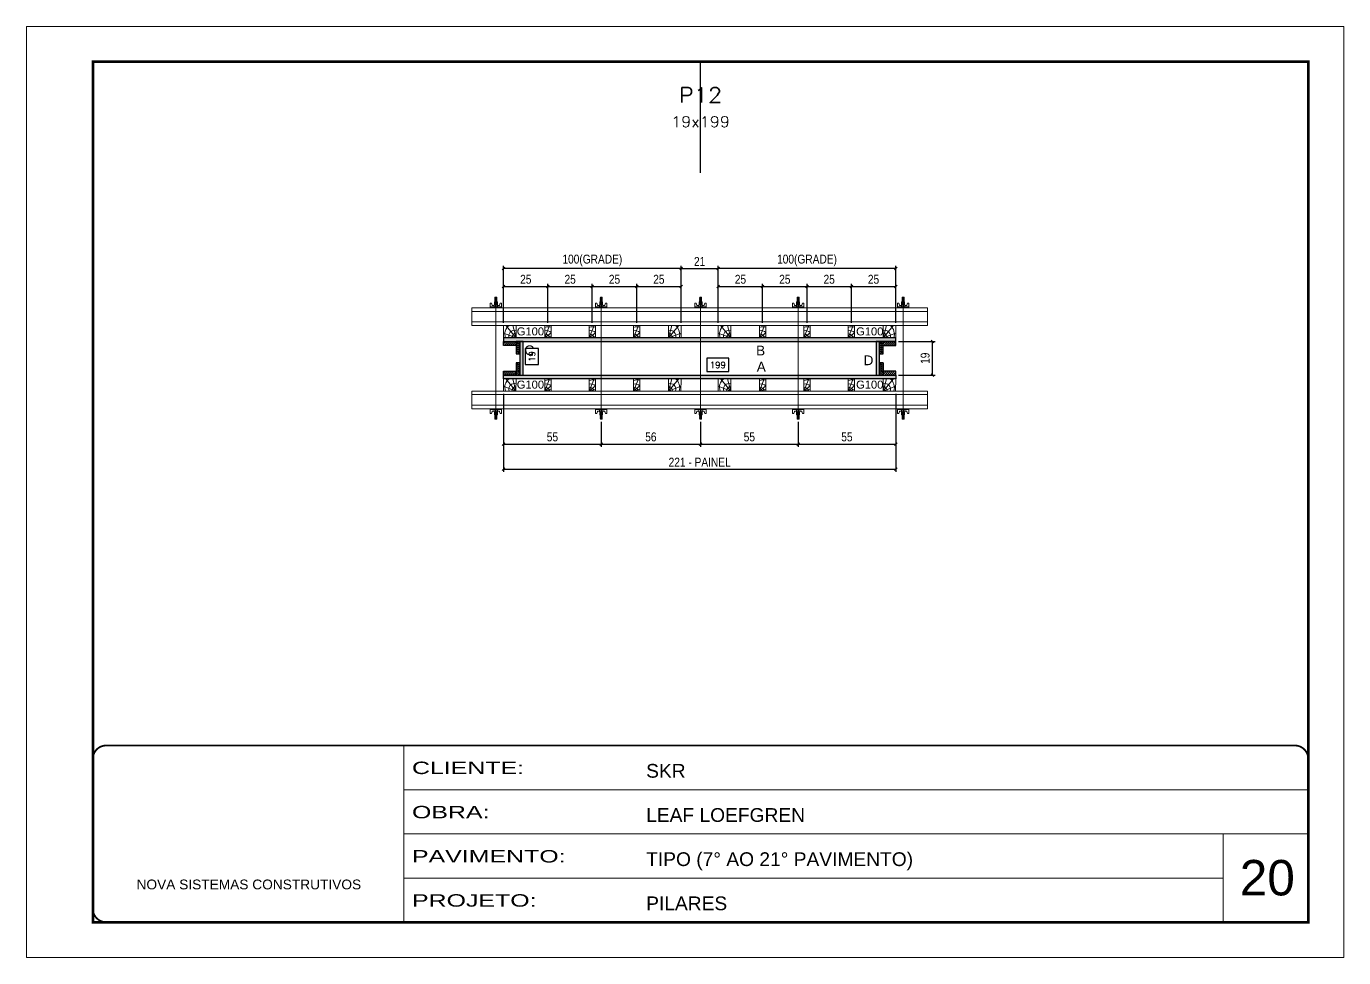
# Model space of a CAD drawing. Extents: x 14400 to 27878, y -21631 to 6985.
# Drawn here: x 19182 to 20667, y 1340 to 2390 of the extents above; entities that cross this region are included whole.
import ezdxf
from ezdxf.enums import TextEntityAlignment as Align

# ---------------------------------------------------------------- set-up
doc = ezdxf.new("R2010")
doc.units = 0
for name, pattern in [('CONTINUO', [0]), ('DASHED', [0.75, 0.5, -0.25]), ('HIDDEN', [0.375, 0.25, -0.125])]:
    doc.linetypes.add(name, pattern=pattern)
for name, color, linetype, lineweight in [('CARIMBO', 255, 'Continuous', 9), ('Folhas', 255, 'Continuous', 9), ('Hachura', 251, 'Continuous', 9), ('Madeira', 126, 'Continuous', 18), ('Perfil Metálico', 224, 'Continuous', 18), ('SARRAFO DE PRESSAO', 251, 'DASHED', 9), ('Texto Seção', 7, 'Continuous', 15)]:
    doc.layers.add(name, color=color, linetype=linetype, lineweight=lineweight)
for name, color, linetype in [('CHAPA', 1, 'Continuous'), ('COTA', 241, 'Continuous'), ('SARRAFO', 251, 'Continuous'), ('Texto de Titulo', 7, 'Continuous'), ('Texto Qtd Sarr', 242, 'Continuous'), ('TEXTO_GERAL', 7, 'Continuous')]:
    doc.layers.add(name, color=color, linetype=linetype)
doc.styles.add('ARIAL', font='arial.ttf')
doc.styles.add('COTA TECNICA 2X', font='techl___.ttf', dxfattribs={"height": 10})
doc.styles.add('ROMANS', font='romans.shx')
doc.styles.add('SANSSERIF', font='sas_____.pfb')
doc.styles.add('Tecnologia', font='')
doc.styles.get('Tecnologia').set_extended_font_data('Forgotten Futurist')
doc.dimstyles.new('SECAO PILAR', dxfattribs={"dimtxt": 10, "dimasz": 3, "dimexe": 3, "dimexo": 3, "dimgap": 3, "dimtad": 1, "dimdec": 1, "dimlfac": 0.5, "dimzin": 12, "dimdsep": 46, "dimtxsty": 'COTA TECNICA 2X', "dimblk1": 'OBLIQUE', "dimblk2": 'OBLIQUE', "dimsah": 1, "dimcen": 0.9, "dimclrd": 256, "dimclre": 256, "dimclrt": 256, "dimadec": 1, "dimazin": 3, "dimtfac": 1, "dimtdec": 1, "dimtmove": 0, "dimatfit": 3, "dimfxl": 1, "dimtolj": 1, "dimtzin": 12, "dimarcsym": 0})
doc.dimstyles.new('SECÇÃO 2', dxfattribs={"dimtxt": 7, "dimasz": 6, "dimexe": 0.18, "dimexo": 2, "dimgap": -4, "dimtad": 3, "dimdec": 1, "dimlfac": 0.5, "dimzin": 12, "dimdsep": 46, "dimtxsty": 'ROMANS', "dimblk": 'ARCHTICK', "dimcen": 0.09, "dimse1": 1, "dimse2": 1, "dimsd1": 1, "dimsd2": 1, "dimclrd": 180, "dimclre": 5, "dimclrt": 1, "dimadec": 0, "dimazin": 3, "dimtfac": 1, "dimtdec": 1, "dimtofl": 0, "dimtmove": 0, "dimatfit": 3, "dimldrblk": 'ARCHTICK', "dimfxl": 1, "dimtolj": 1, "dimtzin": 0, "dimarcsym": 0})

# ---------------------------------------------------------------- blocks, each defined once
blk = doc.blocks.new('9999999999')
at = {"color": 30, "linetype": 'CONTINUO'}
for p, q in [((98564.6, 34230.2), (98564.6, 34429.4)), ((98564.6, 34379.6), (99584, 34379.6)), ((98564.6, 34329.8), (99488, 34329.8)), ((99584, 34329.8), (99488, 34329.8)), ((99488, 34329.8), (99488, 34230.2)), ((98564.6, 34280), (99488, 34280))]:
    blk.add_line(p, q, dxfattribs=at)
at = {"color": 30, "linetype": 'CONTINUO', "const_width": 2}
blk.add_lwpolyline([(99584, 34230.2), (99584, 34414.4, 0.414214), (99569, 34429.4), (98229, 34429.4, 0.414214), (98214, 34414.4), (98214, 34245.2, 0.414214), (98229, 34230.2), (99584, 34230.2)], format="xyb", dxfattribs=at)
at = {"layer": 'Folhas'}
blk.add_lwpolyline([(98139, 34190.2), (99624, 34190.2), (99624, 35240.2), (98139, 35240.2)], close=True, dxfattribs=at)
at = {"layer": 'Folhas', "color": 30, "const_width": 3}
blk.add_lwpolyline([(98214, 34230.2), (99584, 34230.2), (99584, 35200.2), (98214, 35200.2)], close=True, dxfattribs=at)
at = {"color": 7, "linetype": 'Continuous', "ltscale": 5, "style": 'ARIAL'}
for s, height, p in [('SKR', 15.48, (98837.7, 34393.1)), ('LEAF LOEFGREN', 15.483, (98837.7, 34343.3)), ('TIPO (7° AO 21° PAVIMENTO)', 15.483, (98837.7, 34293.5)), ('NOVA SISTEMAS CONSTRUTIVOS', 11.059, (98263.2, 34267.2)), ('PILARES', 15.48, (98837.7, 34243.7))]:
    blk.add_text(s, height=height, dxfattribs=at).set_placement(p)
at = {"layer": 'Folhas', "color": 7, "style": 'Tecnologia', "width": 1.5}
for s, p in [('CLIENTE:', (98573.7, 34397.2)), ('OBRA:', (98573.7, 34347.3)), ('PAVIMENTO:', (98573.7, 34297.5)), ('PROJETO:', (98573.7, 34247.7))]:
    blk.add_text(s, height=14, dxfattribs=at).set_placement(p)
blk = doc.blocks.new('*D1574')
at = {"layer": 'COTA', "color": 180, "lineweight": -2, "transparency": 16777216}
for p, q in [((19759.4, 2027.2), (19744.4, 2027.2)), ((19744.4, 2027.2), (19744.4, 2009.2)), ((19759.4, 2009.2), (19759.4, 2027.2)), ((19744.4, 2009.2), (19759.4, 2009.2))]:
    blk.add_line(p, q, dxfattribs=at)
at = {"layer": 'Defpoints', "color": 0, "transparency": 16777216}
for p in [(19759.3, 2035.2), (19759.3, 1997.2), (19763.4, 1997.2)]:
    blk.add_point(p, dxfattribs=at)
at = {"layer": 'COTA', "color": 1, "transparency": 16777216, "insert": (19751.9, 2018.2), "char_height": 7, "attachment_point": 5, "rotation": 90, "style": 'ROMANS'}
blk.add_mtext('\\A1;19', dxfattribs=at)
blk = doc.blocks.new('_ArchTick')
at = {"color": 0, "linetype": 'ByBlock', "const_width": 0.15}
blk.add_lwpolyline([(-0.5, -0.5), (0.5, 0.5)], dxfattribs=at)
blk = doc.blocks.new('*D1575')
at = {"layer": 'COTA', "color": 180, "lineweight": -2, "transparency": 16777216}
for p, q in [((19973.8, 2016.2), (19949.1, 2016.2)), ((19949.1, 2016.2), (19949.1, 2001.2)), ((19973.8, 2001.2), (19973.8, 2016.2)), ((19949.1, 2001.2), (19973.8, 2001.2))]:
    blk.add_line(p, q, dxfattribs=at)
at = {"layer": 'Defpoints', "color": 0, "transparency": 16777216}
for p in [(19742, 1997.2), (20140, 1997.2), (20140, 1997.2)]:
    blk.add_point(p, dxfattribs=at)
at = {"layer": 'COTA', "color": 1, "transparency": 16777216, "insert": (19961.5, 2008.7), "char_height": 7, "attachment_point": 5, "style": 'ROMANS'}
blk.add_mtext('\\A1;199', dxfattribs=at)
blk = doc.blocks.new('_Oblique')
at = {"color": 0, "linetype": 'ByBlock', "lineweight": -2}
blk.add_line((-0.5, -0.5), (0.5, 0.5), dxfattribs=at)
blk = doc.blocks.new('*D1576')
at = {"layer": 'COTA', "lineweight": -2, "transparency": 16777216}
for p, q in [((19720, 1976.2), (19720, 1888)), ((20162, 1976.2), (20162, 1888)), ((19720, 1891), (20162, 1891))]:
    blk.add_line(p, q, dxfattribs=at)
at = {"layer": 'Defpoints', "color": 0, "transparency": 16777216}
for p in [(19720, 1979.2), (20162, 1979.2), (20162, 1891)]:
    blk.add_point(p, dxfattribs=at)
at = {"layer": 'COTA', "lineweight": -2, "transparency": 16777216, "xscale": 3, "yscale": 3, "zscale": 3, "rotation": 180}
blk.add_blockref('_Oblique', (19720, 1891), dxfattribs=at)
at = {"layer": 'COTA', "lineweight": -2, "transparency": 16777216, "xscale": 3, "yscale": 3, "zscale": 3}
blk.add_blockref('_Oblique', (20162, 1891), dxfattribs=at)
at = {"layer": 'COTA', "transparency": 16777216, "insert": (19941, 1899.1), "char_height": 10, "attachment_point": 5, "style": 'COTA TECNICA 2X'}
blk.add_mtext('\\A1;221 - PAINEL', dxfattribs=at)
blk = doc.blocks.new('*D1577')
at = {"layer": 'COTA', "lineweight": -2, "transparency": 16777216}
for p, q in [((19720, 1976.2), (19720, 1916.4)), ((19830, 1944.4), (19830, 1916.4)), ((19720, 1919.4), (19830, 1919.4))]:
    blk.add_line(p, q, dxfattribs=at)
at = {"layer": 'Defpoints', "color": 0, "transparency": 16777216}
for p in [(19720, 1979.2), (19830, 1947.4), (19830, 1919.4)]:
    blk.add_point(p, dxfattribs=at)
at = {"layer": 'COTA', "lineweight": -2, "transparency": 16777216, "xscale": 3, "yscale": 3, "zscale": 3, "rotation": 180}
blk.add_blockref('_Oblique', (19720, 1919.4), dxfattribs=at)
at = {"layer": 'COTA', "lineweight": -2, "transparency": 16777216, "xscale": 3, "yscale": 3, "zscale": 3}
blk.add_blockref('_Oblique', (19830, 1919.4), dxfattribs=at)
at = {"layer": 'COTA', "transparency": 16777216, "insert": (19775, 1927.5), "char_height": 10, "attachment_point": 5, "style": 'COTA TECNICA 2X'}
blk.add_mtext('\\A1;55', dxfattribs=at)
blk = doc.blocks.new('*D1578')
at = {"layer": 'COTA', "lineweight": -2, "transparency": 16777216}
for p, q in [((20162, 1976.2), (20162, 1916.4)), ((20052, 1944.4), (20052, 1916.4)), ((20052, 1919.4), (20162, 1919.4))]:
    blk.add_line(p, q, dxfattribs=at)
at = {"layer": 'Defpoints', "color": 0, "transparency": 16777216}
for p in [(20162, 1979.2), (20052, 1947.4), (20162, 1919.4)]:
    blk.add_point(p, dxfattribs=at)
at = {"layer": 'COTA', "lineweight": -2, "transparency": 16777216, "xscale": 3, "yscale": 3, "zscale": 3, "rotation": 180}
blk.add_blockref('_Oblique', (20052, 1919.4), dxfattribs=at)
at = {"layer": 'COTA', "lineweight": -2, "transparency": 16777216, "xscale": 3, "yscale": 3, "zscale": 3}
blk.add_blockref('_Oblique', (20162, 1919.4), dxfattribs=at)
at = {"layer": 'COTA', "transparency": 16777216, "insert": (20107, 1927.5), "char_height": 10, "attachment_point": 5, "style": 'COTA TECNICA 2X'}
blk.add_mtext('\\A1;55', dxfattribs=at)
blk = doc.blocks.new('C')
at = {"layer": 'Hachura', "color": 0}
for p, q in [((0, 3.22), (0, -3.22)), ((0.45, 3.22), (0, 3.22)), ((0.46, 3.16), (0, 3.16)), ((0.46, 3.05), (0, 3.05)), ((0.46, 2.88), (0, 2.88)), ((0, 2.75), (0, -1.16)), ((0.46, 2.65), (0, 2.65)), ((0.46, 2.23), (0, 2.23)), ((0.46, 1.51), (0, 1.51)), ((0.39, 0.49), (0.17, 0.49)), ((0.45, -3.23), (0.45, 3.22)), ((0.45, 3.22), (2.58, 3.22)), ((1.74, 0.97), (0.45, 0.97)), ((1.45, 0.1), (0.45, 0.1)), ((1.35, 1.94), (1.35, 0.96)), ((2.58, 2.39), (1.47, 2.09)), ((1.74, -0.97), (1.74, 0.97)), ((1.74, 0.97), (1.74, 0.84)), ((1.74, 0.97), (1.74, 0.84)), ((1.74, 0.84), (3.35, 0.84)), ((3.35, 0.45), (1.74, 0.45)), ((2.58, 3.22), (2.58, 2.39)), ((3.32, 0.84), (3.32, -0.84)), ((3.35, 0.84), (3.35, -0.84)), ((3.68, 0.45), (3.35, 0.45)), ((3.84, -0.52), (3.35, 0.45)), ((3.35, 0.06), (3.67, -0.57)), ((3.68, 0.45), (4.16, -0.52)), ((3.72, 0.5), (4.25, -0.57)), ((4.37, -0.55), (3.83, 0.53)), ((4.15, 0.45), (3.93, 0.45)), ((4.42, -0.52), (3.93, 0.45)), ((4.15, 0.45), (4.26, 0.45)), ((4.26, 0.45), (4.74, -0.52)), ((4.3, 0.5), (4.83, -0.57)), ((4.95, -0.55), (4.41, 0.53)), ((4.51, 0.45), (4.84, 0.45)), ((5, -0.52), (4.51, 0.45)), ((4.84, 0.45), (5.32, -0.52)), ((4.88, 0.5), (5.41, -0.57)), ((5.53, -0.55), (4.99, 0.53)), ((5.58, -0.52), (5.09, 0.45)), ((5.42, 0.45), (5.09, 0.45)), ((5.58, -0.52), (5.09, 0.45)), ((5.42, 0.45), (5.74, -0.19)), ((5.46, 0.5), (5.74, -0.07)), ((5.74, 0.19), (5.57, 0.53)), ((5.74, 0.32), (5.68, 0.45)), ((5.68, 0.45), (5.74, 0.45)), ((5.74, 0.45), (5.9, 0.29)), ((5.74, 0.45), (5.74, -0.52)), ((5.9, -0.36), (5.9, 0.29)), ((0.45, 0), (0, 0)), ((0.46, -1.52), (0, -1.52)), ((0.46, -2.23), (0, -2.23)), ((0.46, -2.65), (0, -2.65)), ((0.46, -2.88), (0, -2.88)), ((0.46, -3.05), (0, -3.05)), ((0.46, -3.16), (0, -3.16)), ((0, -3.22), (2.57, -3.22)), ((0.08, -0.48), (0.29, -0.48)), ((0.29, -0.48), (0.4, -0.48)), ((0.45, 0), (0.45, -0.97)), ((0.45, -0.16), (1.45, -0.16)), ((0.45, -0.65), (0.45, -0.32)), ((0.45, -3.23), (0.45, -0.65)), ((0.45, -0.97), (1.74, -0.97)), ((1.35, -1.94), (1.35, -0.97)), ((2.58, -2.39), (1.47, -2.1)), ((3.35, -0.32), (1.74, -0.32)), ((3.35, -0.84), (1.74, -0.84)), ((2.58, -3.23), (2.58, -2.39)), ((3.35, -0.07), (3.58, -0.52)), ((3.35, -0.52), (3.58, -0.52)), ((3.84, -0.52), (4.16, -0.52)), ((4.42, -0.52), (4.74, -0.52)), ((4.63, -0.52), (4.74, -0.52)), ((5, -0.52), (5.32, -0.52)), ((5.58, -0.52), (5.74, -0.52)), ((5.74, -0.52), (5.9, -0.36)), ((5.74, -0.52), (5.74, -0.52))]:
    blk.add_line(p, q, dxfattribs=at)
for centre, radius, start, end in [((1.52, 1.94), 0.161, 104.74356, 180), ((1.44, -0.03), 0.129, 272.69497, 87.30503), ((3.81, 0.39), 0.143, 25.56881, 154.43119), ((4.39, 0.39), 0.143, 25.56881, 154.43119), ((4.97, 0.39), 0.143, 25.56881, 154.43119), ((5.55, 0.39), 0.143, 25.56881, 154.43119), ((0.17, -0.37), 0.174, 221.74404, 317.85924), ((1.52, -1.94), 0.161, 180, 255.25644), ((3.71, -0.4), 0.174, 222.14076, 318.25596), ((4.29, -0.4), 0.174, 222.14076, 318.25596), ((4.87, -0.4), 0.174, 222.14076, 318.25596), ((5.45, -0.4), 0.174, 222.14076, 318.25596), ((5.61, -0.4), 0.174, 317.85924, 318.25596)]:
    blk.add_arc(centre, radius, start, end, dxfattribs=at)
blk = doc.blocks.new('*D1579')
at = {"layer": 'COTA', "lineweight": -2, "transparency": 16777216}
for p, q in [((19942, 1944.4), (19942, 1916.4)), ((20052, 1944.4), (20052, 1916.4)), ((19942, 1919.4), (20052, 1919.4))]:
    blk.add_line(p, q, dxfattribs=at)
at = {"layer": 'Defpoints', "color": 0, "transparency": 16777216}
for p in [(19942, 1947.4), (20052, 1947.4), (20052, 1919.4)]:
    blk.add_point(p, dxfattribs=at)
at = {"layer": 'COTA', "lineweight": -2, "transparency": 16777216, "xscale": 3, "yscale": 3, "zscale": 3, "rotation": 180}
blk.add_blockref('_Oblique', (19942, 1919.4), dxfattribs=at)
at = {"layer": 'COTA', "lineweight": -2, "transparency": 16777216, "xscale": 3, "yscale": 3, "zscale": 3}
blk.add_blockref('_Oblique', (20052, 1919.4), dxfattribs=at)
at = {"layer": 'COTA', "transparency": 16777216, "insert": (19997, 1927.5), "char_height": 10, "attachment_point": 5, "style": 'COTA TECNICA 2X'}
blk.add_mtext('\\A1;55', dxfattribs=at)
blk = doc.blocks.new('*D1580')
at = {"layer": 'COTA', "lineweight": -2, "transparency": 16777216}
for p, q in [((20165, 2035.2), (20206.3, 2035.2)), ((20203.3, 1997.2), (20203.3, 2035.2)), ((20165, 1997.2), (20206.3, 1997.2))]:
    blk.add_line(p, q, dxfattribs=at)
at = {"layer": 'Defpoints', "color": 0, "transparency": 16777216}
for p in [(20162, 2035.2), (20203.3, 2035.2), (20162, 1997.2)]:
    blk.add_point(p, dxfattribs=at)
at = {"layer": 'COTA', "lineweight": -2, "transparency": 16777216, "xscale": 3, "yscale": 3, "zscale": 3}
for p, rotation in [((20203.3, 2035.2), 90), ((20203.3, 1997.2), 270)]:
    blk.add_blockref('_Oblique', p, dxfattribs=dict(at, rotation=rotation))
at = {"layer": 'COTA', "transparency": 16777216, "insert": (20195.2, 2016.2), "char_height": 10, "attachment_point": 5, "rotation": 90, "style": 'COTA TECNICA 2X'}
blk.add_mtext('\\A1;19', dxfattribs=at)
blk = doc.blocks.new('*D1581')
at = {"layer": 'COTA', "lineweight": -2, "transparency": 16777216}
for p, q in [((19830, 1944.4), (19830, 1916.4)), ((19942, 1944.4), (19942, 1916.4)), ((19830, 1919.4), (19942, 1919.4))]:
    blk.add_line(p, q, dxfattribs=at)
at = {"layer": 'Defpoints', "color": 0, "transparency": 16777216}
for p in [(19830, 1947.4), (19942, 1947.4), (19942, 1919.4)]:
    blk.add_point(p, dxfattribs=at)
at = {"layer": 'COTA', "lineweight": -2, "transparency": 16777216, "xscale": 3, "yscale": 3, "zscale": 3, "rotation": 180}
blk.add_blockref('_Oblique', (19830, 1919.4), dxfattribs=at)
at = {"layer": 'COTA', "lineweight": -2, "transparency": 16777216, "xscale": 3, "yscale": 3, "zscale": 3}
blk.add_blockref('_Oblique', (19942, 1919.4), dxfattribs=at)
at = {"layer": 'COTA', "transparency": 16777216, "insert": (19886, 1927.5), "char_height": 10, "attachment_point": 5, "style": 'COTA TECNICA 2X'}
blk.add_mtext('\\A1;56', dxfattribs=at)
blk = doc.blocks.new('PONTALETE')
at = {"layer": 'Madeira'}
for q in [(2.71, 7), (7, 5.76), (7, 1.74)]:
    blk.add_line((0, 0), q, dxfattribs=at)
blk.add_lwpolyline([(0, 0), (7, 0), (7, 7), (0, 7)], close=True, dxfattribs=at)
for centre, radius, start, end in [((2.04, 0.06), 6.23, 37.28179, 109.09128), ((1.09, 0.9), 3.19, 343.60304, 109.98471), ((-0.21, -0.78), 3.09, 14.63219, 86.0383)]:
    blk.add_arc(centre, radius, start, end, dxfattribs=at)
blk = doc.blocks.new('MEIO PONTALETE')
at = {"layer": 'Madeira'}
for q in [(2.71, 7), (3.5, 2.88), (3.5, 0.87)]:
    blk.add_line((0, 0), q, dxfattribs=at)
blk.add_lwpolyline([(0, 0), (3.5, 0), (3.5, 7), (0, 7)], close=True, dxfattribs=at)
for centre, radius, start, end in [((2.04, 0.06), 6.23, 76.44987, 109.09128), ((1.09, 0.9), 3.19, 40.90626, 109.98471), ((-0.21, -0.78), 3.09, 14.63219, 86.0383)]:
    blk.add_arc(centre, radius, start, end, dxfattribs=at)
blk = doc.blocks.new('*D1582')
at = {"layer": 'COTA', "lineweight": -2, "transparency": 16777216}
for p, q in [((19962, 2056.2), (19962, 2100.1)), ((19962, 2097.1), (20012, 2097.1)), ((20012, 2056.2), (20012, 2100.1))]:
    blk.add_line(p, q, dxfattribs=at)
at = {"layer": 'Defpoints', "color": 0, "transparency": 16777216}
for p in [(20012, 2097.1), (19962, 2053.2), (20012, 2053.2)]:
    blk.add_point(p, dxfattribs=at)
at = {"layer": 'COTA', "lineweight": -2, "transparency": 16777216, "xscale": 3, "yscale": 3, "zscale": 3, "rotation": 180}
blk.add_blockref('_Oblique', (19962, 2097.1), dxfattribs=at)
at = {"layer": 'COTA', "lineweight": -2, "transparency": 16777216, "xscale": 3, "yscale": 3, "zscale": 3}
blk.add_blockref('_Oblique', (20012, 2097.1), dxfattribs=at)
at = {"layer": 'COTA', "transparency": 16777216, "insert": (19987, 2105.2), "char_height": 10, "attachment_point": 5, "style": 'COTA TECNICA 2X'}
blk.add_mtext('\\A1;25', dxfattribs=at)
blk = doc.blocks.new('*D1583')
at = {"layer": 'COTA', "lineweight": -2, "transparency": 16777216}
for p, q in [((19962, 2056.2), (19962, 2120.3)), ((20162, 2117.3), (19962, 2117.3)), ((20162, 2056.2), (20162, 2120.3))]:
    blk.add_line(p, q, dxfattribs=at)
at = {"layer": 'Defpoints', "color": 0, "transparency": 16777216}
for p in [(19962, 2117.3), (19962, 2053.2), (20162, 2053.2)]:
    blk.add_point(p, dxfattribs=at)
at = {"layer": 'COTA', "lineweight": -2, "transparency": 16777216, "xscale": 3, "yscale": 3, "zscale": 3, "rotation": 180}
blk.add_blockref('_Oblique', (19962, 2117.3), dxfattribs=at)
at = {"layer": 'COTA', "lineweight": -2, "transparency": 16777216, "xscale": 3, "yscale": 3, "zscale": 3}
blk.add_blockref('_Oblique', (20162, 2117.3), dxfattribs=at)
at = {"layer": 'COTA', "transparency": 16777216, "insert": (20062, 2126.5), "char_height": 10, "attachment_point": 5, "style": 'COTA TECNICA 2X'}
blk.add_mtext('\\A1;100(GRADE)', dxfattribs=at)
blk = doc.blocks.new('*D1584')
at = {"layer": 'COTA', "lineweight": -2, "transparency": 16777216}
for p, q in [((20012, 2056.2), (20012, 2100.1)), ((20012, 2097.1), (20062, 2097.1)), ((20062, 2056.2), (20062, 2100.1))]:
    blk.add_line(p, q, dxfattribs=at)
at = {"layer": 'Defpoints', "color": 0, "transparency": 16777216}
for p in [(20062, 2097.1), (20012, 2053.2), (20062, 2053.2)]:
    blk.add_point(p, dxfattribs=at)
at = {"layer": 'COTA', "lineweight": -2, "transparency": 16777216, "xscale": 3, "yscale": 3, "zscale": 3, "rotation": 180}
blk.add_blockref('_Oblique', (20012, 2097.1), dxfattribs=at)
at = {"layer": 'COTA', "lineweight": -2, "transparency": 16777216, "xscale": 3, "yscale": 3, "zscale": 3}
blk.add_blockref('_Oblique', (20062, 2097.1), dxfattribs=at)
at = {"layer": 'COTA', "transparency": 16777216, "insert": (20037, 2105.2), "char_height": 10, "attachment_point": 5, "style": 'COTA TECNICA 2X'}
blk.add_mtext('\\A1;25', dxfattribs=at)
blk = doc.blocks.new('*D1585')
at = {"layer": 'COTA', "lineweight": -2, "transparency": 16777216}
for p, q in [((20062, 2056.2), (20062, 2100.1)), ((20062, 2097.1), (20112, 2097.1)), ((20112, 2056.2), (20112, 2100.1))]:
    blk.add_line(p, q, dxfattribs=at)
at = {"layer": 'Defpoints', "color": 0, "transparency": 16777216}
for p in [(20112, 2097.1), (20062, 2053.2), (20112, 2053.2)]:
    blk.add_point(p, dxfattribs=at)
at = {"layer": 'COTA', "lineweight": -2, "transparency": 16777216, "xscale": 3, "yscale": 3, "zscale": 3, "rotation": 180}
blk.add_blockref('_Oblique', (20062, 2097.1), dxfattribs=at)
at = {"layer": 'COTA', "lineweight": -2, "transparency": 16777216, "xscale": 3, "yscale": 3, "zscale": 3}
blk.add_blockref('_Oblique', (20112, 2097.1), dxfattribs=at)
at = {"layer": 'COTA', "transparency": 16777216, "insert": (20087, 2105.2), "char_height": 10, "attachment_point": 5, "style": 'COTA TECNICA 2X'}
blk.add_mtext('\\A1;25', dxfattribs=at)
blk = doc.blocks.new('*D1586')
at = {"layer": 'COTA', "lineweight": -2, "transparency": 16777216}
for p, q in [((20112, 2056.2), (20112, 2100.1)), ((20112, 2097.1), (20162, 2097.1)), ((20162, 2056.2), (20162, 2100.1))]:
    blk.add_line(p, q, dxfattribs=at)
at = {"layer": 'Defpoints', "color": 0, "transparency": 16777216}
for p in [(20162, 2097.1), (20112, 2053.2), (20162, 2053.2)]:
    blk.add_point(p, dxfattribs=at)
at = {"layer": 'COTA', "lineweight": -2, "transparency": 16777216, "xscale": 3, "yscale": 3, "zscale": 3, "rotation": 180}
blk.add_blockref('_Oblique', (20112, 2097.1), dxfattribs=at)
at = {"layer": 'COTA', "lineweight": -2, "transparency": 16777216, "xscale": 3, "yscale": 3, "zscale": 3}
blk.add_blockref('_Oblique', (20162, 2097.1), dxfattribs=at)
at = {"layer": 'COTA', "transparency": 16777216, "insert": (20137, 2105.2), "char_height": 10, "attachment_point": 5, "style": 'COTA TECNICA 2X'}
blk.add_mtext('\\A1;25', dxfattribs=at)
blk = doc.blocks.new('*D1587')
at = {"layer": 'COTA', "lineweight": -2, "transparency": 16777216}
for p, q in [((19720, 2056.2), (19720, 2100.1)), ((19720, 2097.1), (19770, 2097.1)), ((19770, 2056.2), (19770, 2100.1))]:
    blk.add_line(p, q, dxfattribs=at)
at = {"layer": 'Defpoints', "color": 0, "transparency": 16777216}
for p in [(19770, 2097.1), (19720, 2053.2), (19770, 2053.2)]:
    blk.add_point(p, dxfattribs=at)
at = {"layer": 'COTA', "lineweight": -2, "transparency": 16777216, "xscale": 3, "yscale": 3, "zscale": 3, "rotation": 180}
blk.add_blockref('_Oblique', (19720, 2097.1), dxfattribs=at)
at = {"layer": 'COTA', "lineweight": -2, "transparency": 16777216, "xscale": 3, "yscale": 3, "zscale": 3}
blk.add_blockref('_Oblique', (19770, 2097.1), dxfattribs=at)
at = {"layer": 'COTA', "transparency": 16777216, "insert": (19745, 2105.2), "char_height": 10, "attachment_point": 5, "style": 'COTA TECNICA 2X'}
blk.add_mtext('\\A1;25', dxfattribs=at)
blk = doc.blocks.new('*D1588')
at = {"layer": 'COTA', "lineweight": -2, "transparency": 16777216}
for p, q in [((19720, 2056.2), (19720, 2120.3)), ((19920, 2117.3), (19720, 2117.3)), ((19920, 2056.2), (19920, 2120.3))]:
    blk.add_line(p, q, dxfattribs=at)
at = {"layer": 'Defpoints', "color": 0, "transparency": 16777216}
for p in [(19720, 2117.3), (19720, 2053.2), (19920, 2053.2)]:
    blk.add_point(p, dxfattribs=at)
at = {"layer": 'COTA', "lineweight": -2, "transparency": 16777216, "xscale": 3, "yscale": 3, "zscale": 3, "rotation": 180}
blk.add_blockref('_Oblique', (19720, 2117.3), dxfattribs=at)
at = {"layer": 'COTA', "lineweight": -2, "transparency": 16777216, "xscale": 3, "yscale": 3, "zscale": 3}
blk.add_blockref('_Oblique', (19920, 2117.3), dxfattribs=at)
at = {"layer": 'COTA', "transparency": 16777216, "insert": (19820, 2126.5), "char_height": 10, "attachment_point": 5, "style": 'COTA TECNICA 2X'}
blk.add_mtext('\\A1;100(GRADE)', dxfattribs=at)
blk = doc.blocks.new('*D1589')
at = {"layer": 'COTA', "lineweight": -2, "transparency": 16777216}
for p, q in [((19770, 2056.2), (19770, 2100.1)), ((19770, 2097.1), (19820, 2097.1)), ((19820, 2056.2), (19820, 2100.1))]:
    blk.add_line(p, q, dxfattribs=at)
at = {"layer": 'Defpoints', "color": 0, "transparency": 16777216}
for p in [(19820, 2097.1), (19770, 2053.2), (19820, 2053.2)]:
    blk.add_point(p, dxfattribs=at)
at = {"layer": 'COTA', "lineweight": -2, "transparency": 16777216, "xscale": 3, "yscale": 3, "zscale": 3, "rotation": 180}
blk.add_blockref('_Oblique', (19770, 2097.1), dxfattribs=at)
at = {"layer": 'COTA', "lineweight": -2, "transparency": 16777216, "xscale": 3, "yscale": 3, "zscale": 3}
blk.add_blockref('_Oblique', (19820, 2097.1), dxfattribs=at)
at = {"layer": 'COTA', "transparency": 16777216, "insert": (19795, 2105.2), "char_height": 10, "attachment_point": 5, "style": 'COTA TECNICA 2X'}
blk.add_mtext('\\A1;25', dxfattribs=at)
blk = doc.blocks.new('*D1590')
at = {"layer": 'COTA', "lineweight": -2, "transparency": 16777216}
for p, q in [((19820, 2056.2), (19820, 2100.1)), ((19820, 2097.1), (19870, 2097.1)), ((19870, 2056.2), (19870, 2100.1))]:
    blk.add_line(p, q, dxfattribs=at)
at = {"layer": 'Defpoints', "color": 0, "transparency": 16777216}
for p in [(19870, 2097.1), (19820, 2053.2), (19870, 2053.2)]:
    blk.add_point(p, dxfattribs=at)
at = {"layer": 'COTA', "lineweight": -2, "transparency": 16777216, "xscale": 3, "yscale": 3, "zscale": 3, "rotation": 180}
blk.add_blockref('_Oblique', (19820, 2097.1), dxfattribs=at)
at = {"layer": 'COTA', "lineweight": -2, "transparency": 16777216, "xscale": 3, "yscale": 3, "zscale": 3}
blk.add_blockref('_Oblique', (19870, 2097.1), dxfattribs=at)
at = {"layer": 'COTA', "transparency": 16777216, "insert": (19845, 2105.2), "char_height": 10, "attachment_point": 5, "style": 'COTA TECNICA 2X'}
blk.add_mtext('\\A1;25', dxfattribs=at)
blk = doc.blocks.new('*D1591')
at = {"layer": 'COTA', "lineweight": -2, "transparency": 16777216}
for p, q in [((19870, 2056.2), (19870, 2100.1)), ((19870, 2097.1), (19920, 2097.1)), ((19920, 2056.2), (19920, 2100.1))]:
    blk.add_line(p, q, dxfattribs=at)
at = {"layer": 'Defpoints', "color": 0, "transparency": 16777216}
for p in [(19920, 2097.1), (19870, 2053.2), (19920, 2053.2)]:
    blk.add_point(p, dxfattribs=at)
at = {"layer": 'COTA', "lineweight": -2, "transparency": 16777216, "xscale": 3, "yscale": 3, "zscale": 3, "rotation": 180}
blk.add_blockref('_Oblique', (19870, 2097.1), dxfattribs=at)
at = {"layer": 'COTA', "lineweight": -2, "transparency": 16777216, "xscale": 3, "yscale": 3, "zscale": 3}
blk.add_blockref('_Oblique', (19920, 2097.1), dxfattribs=at)
at = {"layer": 'COTA', "transparency": 16777216, "insert": (19895, 2105.2), "char_height": 10, "attachment_point": 5, "style": 'COTA TECNICA 2X'}
blk.add_mtext('\\A1;25', dxfattribs=at)
blk = doc.blocks.new('*D1592')
at = {"layer": 'COTA', "lineweight": -2, "transparency": 16777216}
for p, q in [((19920, 2056.1), (19920, 2120.3)), ((19920, 2117.3), (19962, 2117.3)), ((19962, 2056.2), (19962, 2120.3))]:
    blk.add_line(p, q, dxfattribs=at)
at = {"layer": 'Defpoints', "color": 0, "transparency": 16777216}
for p in [(19962, 2117.3), (19920, 2053.1), (19962, 2053.2)]:
    blk.add_point(p, dxfattribs=at)
at = {"layer": 'COTA', "lineweight": -2, "transparency": 16777216, "xscale": 3, "yscale": 3, "zscale": 3, "rotation": 180}
blk.add_blockref('_Oblique', (19920, 2117.3), dxfattribs=at)
at = {"layer": 'COTA', "lineweight": -2, "transparency": 16777216, "xscale": 3, "yscale": 3, "zscale": 3}
blk.add_blockref('_Oblique', (19962, 2117.3), dxfattribs=at)
at = {"layer": 'COTA', "transparency": 16777216, "insert": (19941, 2125.4), "char_height": 10, "attachment_point": 5, "style": 'COTA TECNICA 2X'}
blk.add_mtext('\\A1;21', dxfattribs=at)
blk = doc.blocks.new('titulo1')
at = {"layer": 'Defpoints', "color": 252, "linetype": 'HIDDEN', "ltscale": 2}
blk.add_line((0, 0), (0, 125), dxfattribs=at)
at = {"layer": 'Defpoints', "style": 'ROMANS', "oblique": 15}
blk.add_attdef('FOLHA', text='', height=10, dxfattribs=at).set_placement((0, 15.6), align=Align.MIDDLE_CENTER)
at = {"layer": 'Texto Qtd Sarr', "color": 3, "style": 'ROMANS', "oblique": 15}
for tag, height, p in [('TITULO', 17, (0, 71.4)), ('SEÇÃO', 12, (0, 41.5))]:
    blk.add_attdef(tag, text='', height=height, dxfattribs=at).set_placement(p, align=Align.MIDDLE_CENTER)

msp = doc.modelspace()

# ---------------------------------------------------------------- hatches: boundary and pattern name
at = {"layer": 'Hachura'}
h = msp.add_hatch(color=256, dxfattribs=at)
h.dxf.hatch_style = 1
h.paths.add_polyline_path([(20161.967, 2035.175), (20161.967, 2039.175), (19719.967, 2039.175), (19719.967, 2035.175)])
h = msp.add_hatch(dxfattribs=at)
h.set_pattern_fill('ANSI31', color=256, scale=0.5, angle=180, style=0)
h.set_pattern_definition([(225, (10596.015, -20860.6333), (1.12253202, -1.12253202), [])])
h.paths.add_polyline_path([(19733.967, 2030.775), (19733.967, 2035.175), (19719.967, 2035.175), (19719.967, 2030.775)])
h = msp.add_hatch(dxfattribs=at)
h.set_pattern_fill('ANSI31', color=256, scale=0.5, angle=270, style=0)
h.set_pattern_definition([(315, (42629.775, -7467.777), (1.12253202, 1.12253202), [])])
h.paths.add_polyline_path([(19738.367, 2021.175), (19733.967, 2021.175), (19733.967, 2035.175), (19738.367, 2035.175)])
h = msp.add_hatch(color=256, dxfattribs=at)
h.dxf.hatch_style = 1
h.paths.add_polyline_path([(19738.367, 1997.175), (19741.967, 1997.175), (19741.967, 2035.175), (19738.367, 2035.175)])
h = msp.add_hatch(color=256, dxfattribs=at)
h.dxf.hatch_style = 1
h.paths.add_polyline_path([(20139.967, 1997.175), (20143.567, 1997.175), (20143.567, 2035.175), (20139.967, 2035.175)])
h = msp.add_hatch(dxfattribs=at)
h.set_pattern_fill('ANSI31', color=256, scale=0.5, angle=270, style=0)
h.set_pattern_definition([(315, (43039.375, -7467.777), (1.12253202, 1.12253202), [])])
h.paths.add_polyline_path([(20147.967, 2021.175), (20143.567, 2021.175), (20143.567, 2035.175), (20147.967, 2035.175)])
h = msp.add_hatch(dxfattribs=at)
h.set_pattern_fill('ANSI31', color=256, scale=0.5, angle=180, style=0)
h.set_pattern_definition([(225, (11024.015, -20894.2333), (1.12253202, -1.12253202), [])])
h.paths.add_polyline_path([(20161.967, 2035.175), (20161.967, 2030.775), (20147.967, 2030.775), (20147.967, 2035.175)])
h = msp.add_hatch(dxfattribs=at)
h.set_pattern_fill('ANSI31', color=256, scale=0.5, angle=270, style=0)
h.set_pattern_definition([(315, (42629.775, -7491.777), (1.12253202, 1.12253202), [])])
h.paths.add_polyline_path([(19738.367, 1997.175), (19733.967, 1997.175), (19733.967, 2011.175), (19738.367, 2011.175)])
h = msp.add_hatch(dxfattribs=at)
h.set_pattern_fill('ANSI31', color=256, scale=0.5, angle=270, style=0)
h.set_pattern_definition([(315, (43039.375, -7491.777), (1.12253202, 1.12253202), [])])
h.paths.add_polyline_path([(20147.967, 1997.175), (20143.567, 1997.175), (20143.567, 2011.175), (20147.967, 2011.175)])
h = msp.add_hatch(dxfattribs=at)
h.set_pattern_fill('ANSI31', color=256, scale=0.5, angle=180, style=0)
h.set_pattern_definition([(225, (10596.015, -20894.2333), (1.12253202, -1.12253202), [])])
h.paths.add_polyline_path([(19733.967, 1997.175), (19733.967, 2001.575), (19719.967, 2001.575), (19719.967, 1997.175)])
h = msp.add_hatch(color=256, dxfattribs=at)
h.dxf.hatch_style = 1
h.paths.add_polyline_path([(20161.967, 1997.175), (20161.967, 1993.175), (19719.967, 1993.175), (19719.967, 1997.175)])
h = msp.add_hatch(dxfattribs=at)
h.set_pattern_fill('ANSI31', color=256, scale=0.5, angle=180, style=0)
h.set_pattern_definition([(225, (10659.015, -20894.2333), (1.12253202, -1.12253202), [])])
h.paths.add_polyline_path([(20147.967, 1997.175), (20147.967, 2001.575), (20161.967, 2001.575), (20161.967, 1997.175)])

# ---------------------------------------------------------------- linework, layer by layer
at = {"layer": 'CHAPA'}
for points in [[(20161.967, 2035.175), (20161.967, 2039.175), (19719.967, 2039.175), (19719.967, 2035.175)], [(19738.367, 1997.175), (19741.967, 1997.175), (19741.967, 2035.175), (19738.367, 2035.175)], [(20139.967, 1997.175), (20143.567, 1997.175), (20143.567, 2035.175), (20139.967, 2035.175)], [(20161.967, 1997.175), (20161.967, 1993.175), (19719.967, 1993.175), (19719.967, 1997.175)]]:
    msp.add_lwpolyline(points, close=True, dxfattribs=at)
at = {"layer": 'Hachura'}
for p, q in [((19711.278, 1948.404), (19711.278, 2080.145)), ((19829.967, 1948.404), (19829.967, 2080.145)), ((19941.967, 1948.404), (19941.967, 2080.145)), ((20051.967, 1948.404), (20051.967, 2080.145)), ((20170.355, 1948.404), (20170.356, 2080.145))]:
    msp.add_line(p, q, dxfattribs=at)
at = {"layer": 'Madeira'}
for points in [[(19719.967, 2039.177), (19719.982, 2053.177), (19919.975, 2053.175), (19919.96, 2039.175)], [(19961.974, 2039.177), (19961.989, 2053.177), (20161.982, 2053.175), (20161.967, 2039.175)], [(19719.951, 1979.191), (19719.967, 1993.191), (19919.96, 1993.189), (19919.944, 1979.189)], [(19961.958, 1979.191), (19961.974, 1993.191), (20161.967, 1993.189), (20161.951, 1979.189)]]:
    msp.add_lwpolyline(points, close=True, dxfattribs=at)
at = {"layer": 'Perfil Metálico'}
for p, q in [((20197.685, 2069.115), (19684.249, 2069.115)), ((20197.685, 2057.115), (19684.249, 2057.115)), ((20197.685, 1975.174), (19684.249, 1975.174)), ((20197.685, 1963.174), (19684.249, 1963.174))]:
    msp.add_line(p, q, dxfattribs=at)
for points in [[(20197.685, 2053.176), (20197.685, 2073.176), (19684.249, 2073.115), (19684.249, 2053.115)], [(19684.249, 1979.174), (19684.249, 1959.174), (20197.685, 1959.235), (20197.685, 1979.235)]]:
    msp.add_lwpolyline(points, close=True, dxfattribs=at)
at = {"layer": 'SARRAFO'}
for points in [[(19733.967, 2030.775), (19719.967, 2030.775), (19719.967, 2035.175), (19733.967, 2035.175)], [(20147.967, 2030.775), (20161.967, 2030.775), (20161.967, 2035.175), (20147.967, 2035.175)], [(19733.967, 2011.175), (19733.967, 1997.175), (19719.967, 1997.175), (19719.967, 2001.575), (19733.967, 2001.575)], [(19733.967, 1997.175), (19738.367, 1997.175), (19738.367, 2011.175), (19733.967, 2011.175)], [(20147.967, 2011.175), (20143.567, 2011.175), (20143.567, 1997.175), (20147.967, 1997.175)], [(20147.967, 2011.175), (20147.967, 1997.175), (20161.967, 1997.175), (20161.967, 2001.575), (20147.967, 2001.575)]]:
    msp.add_lwpolyline(points, dxfattribs=at)
for points in [[(19733.967, 2035.175), (19733.967, 2021.175), (19738.367, 2021.175), (19738.367, 2035.175)], [(20143.567, 2035.175), (20143.567, 2021.175), (20147.967, 2021.175), (20147.967, 2035.175)]]:
    msp.add_lwpolyline(points, close=True, dxfattribs=at)

# ---------------------------------------------------------------- block references
at = {"layer": 'Hachura', "linetype": 'Continuous', "yscale": 2, "zscale": 2}
for p, xscale, rotation in [((19711.287, 2073.145), -2, 270), ((19829.958, 2073.145), 2, 90.00000000000001), ((19941.958, 2073.145), 2, 90.00000000000001), ((20051.958, 2073.145), 2, 90.00000000000001), ((20170.346, 2073.145), 2, 90.00000000000001), ((19711.278, 1959.204), 2, 270), ((19829.967, 1959.204), -2, 90), ((19941.967, 1959.204), -2, 90), ((20051.967, 1959.204), -2, 90), ((20170.355, 1959.204), -2, 90)]:
    msp.add_blockref('C', p, dxfattribs=dict(at, xscale=xscale, rotation=rotation))
at = {"layer": 'Madeira'}
for name, p, xscale, yscale, zscale, rotation in [('PONTALETE', (19733.967, 2039.171), 2, 2, 2, 89.93708930310329), ('MEIO PONTALETE', (19766.467, 2039.179), 1.999999997962732, 1.999999997962732, 1.999999997962732, 359.9370893031033), ('MEIO PONTALETE', (19816.467, 2039.179), 1.999999997962732, 1.999999997962732, 1.999999997962732, 359.9370893031033), ('MEIO PONTALETE', (19866.467, 2039.179), 1.999999997962732, 1.999999997962732, 1.999999997962732, 359.9370893031033), ('PONTALETE', (19905.96, 2039.19), -2, 2, 2, 269.9370893031033), ('PONTALETE', (19975.974, 2039.171), 2, 2, 2, 89.93708930310329), ('MEIO PONTALETE', (20008.474, 2039.179), 1.999999997962732, 1.999999997962732, 1.999999997962732, 359.9370893031033), ('MEIO PONTALETE', (20058.474, 2039.179), 1.999999997962732, 1.999999997962732, 1.999999997962732, 359.9370893031033), ('MEIO PONTALETE', (20108.474, 2039.179), 1.999999997962732, 1.999999997962732, 1.999999997962732, 359.9370893031033), ('PONTALETE', (20147.967, 2039.19), -2, 2, 2, 269.9370893031033), ('PONTALETE', (19733.951, 1979.185), 2, 2, 2, 89.93708930310329), ('MEIO PONTALETE', (19766.451, 1979.192), 1.999999997962732, 1.999999997962732, 1.999999997962732, 359.9370893031033), ('MEIO PONTALETE', (19816.451, 1979.192), 1.999999997962732, 1.999999997962732, 1.999999997962732, 359.9370893031033), ('MEIO PONTALETE', (19866.451, 1979.192), 1.999999997962732, 1.999999997962732, 1.999999997962732, 359.9370893031033), ('PONTALETE', (19905.944, 1979.204), -2, 2, 2, 269.9370893031033), ('PONTALETE', (19975.958, 1979.185), 2, 2, 2, 89.93708930310329), ('MEIO PONTALETE', (20008.458, 1979.192), 1.999999997962732, 1.999999997962732, 1.999999997962732, 359.9370893031033), ('MEIO PONTALETE', (20058.458, 1979.192), 1.999999997962732, 1.999999997962732, 1.999999997962732, 359.9370893031033), ('MEIO PONTALETE', (20108.458, 1979.192), 1.999999997962732, 1.999999997962732, 1.999999997962732, 359.9370893031033), ('PONTALETE', (20147.951, 1979.204), -2, 2, 2, 269.9370893031033)]:
    msp.add_blockref(name, p, dxfattribs=dict(at, xscale=xscale, yscale=yscale, zscale=zscale, rotation=rotation))
at = {"layer": 'SARRAFO DE PRESSAO', "color": 6, "linetype": 'ByBlock'}
msp.add_blockref('9999999999', (-78957.011, -32849.778), dxfattribs=at)
at = {"layer": 'Texto Seção'}
ref = msp.add_blockref('titulo1', (19941.967, 2225.427), dxfattribs=at)
ref.add_attrib('TITULO', 'P12', dxfattribs={"layer": 'Texto de Titulo', "color": 7, "height": 17, "style": 'ROMANS', "width": 1.1}).set_placement((19941.967, 2312.927), align=Align.MIDDLE_CENTER)
ref.add_attrib('SEÇÃO', '19x199', dxfattribs={"layer": 'Texto de Titulo', "color": 7, "height": 12, "style": 'ROMANS', "width": 1.1}).set_placement((19941.967, 2282.927), align=Align.MIDDLE_CENTER)

# ---------------------------------------------------------------- texts
at = {"layer": 'CARIMBO', "style": 'ARIAL'}
msp.add_text('20', height=40, dxfattribs=at).set_placement((20549.828, 1410.571))
at = {"layer": 'TEXTO_GERAL', "color": 0, "linetype": 'Continuous', "style": 'SANSSERIF'}
for p in [(19734.823, 2046.476), (20117.367, 2046.476), (19734.807, 1986.489), (20117.352, 1986.489)]:
    msp.add_text('G100', height=9, dxfattribs=at).set_placement(p, align=Align.MIDDLE_LEFT)
at = {"layer": 'TEXTO_GERAL', "style": 'ARIAL'}
for s, p in [('C', (19748.984, 2025.231)), ('B', (20009.73, 2024.925)), ('A', (20010.476, 2006.694)), ('D', (20131.326, 2013.898))]:
    msp.add_text(s, height=11, dxfattribs=at).set_placement(p, align=Align.MIDDLE_CENTER)

# ---------------------------------------------------------------- dimensions: what is measured, and where the dimension line sits
at = {"layer": 'COTA'}
for base, p1, p2, text, picture, middle in [((19719.982, 2117.309), (19919.975, 2053.161), (19719.982, 2053.186), '<>(GRADE)', '*D1588', (19819.979, 2126.529)), ((19961.989, 2117.309), (20161.982, 2053.161), (19961.989, 2053.186), '<>(GRADE)', '*D1583', (20061.986, 2126.529)), ((20161.967, 1891.014), (19719.967, 1979.184), (20161.967, 1979.225), '<> - PAINEL', '*D1576', (19940.967, 1899.087))]:
    dim = msp.add_linear_dim(base=base, p1=p1, p2=p2, text=text, dimstyle='SECAO PILAR', dxfattribs=at)
    dim.commit()
    dim.dimension.update_dxf_attribs({"geometry": picture, "text_midpoint": middle})
for base, p1, p2, picture, middle in [((19961.989, 2117.309), (19919.975, 2053.143), (19961.989, 2053.186), '*D1592', (19940.982, 2125.367)), ((19769.982, 2097.114), (19719.982, 2053.186), (19769.982, 2053.175), '*D1587', (19744.982, 2105.223)), ((19819.982, 2097.114), (19769.982, 2053.175), (19819.982, 2053.175), '*D1589', (19794.982, 2105.223)), ((19869.982, 2097.114), (19819.982, 2053.175), (19869.982, 2053.175), '*D1590', (19844.982, 2105.223)), ((19919.975, 2097.114), (19869.982, 2053.175), (19919.975, 2053.175), '*D1591', (19894.979, 2105.223)), ((20011.989, 2097.114), (19961.989, 2053.186), (20011.989, 2053.175), '*D1582', (19986.989, 2105.223)), ((20061.989, 2097.114), (20011.989, 2053.175), (20061.989, 2053.175), '*D1584', (20036.989, 2105.223)), ((20111.989, 2097.114), (20061.989, 2053.175), (20111.989, 2053.175), '*D1585', (20086.989, 2105.223)), ((20161.982, 2097.114), (20111.989, 2053.175), (20161.982, 2053.175), '*D1586', (20136.986, 2105.223)), ((19830.035, 1919.437), (19719.967, 1979.175), (19830.035, 1947.404), '*D1577', (19775.001, 1927.547)), ((20161.967, 1919.437), (20052.035, 1947.404), (20161.967, 1979.175), '*D1578', (20107.001, 1927.547)), ((19942.035, 1919.437), (19830.035, 1947.404), (19942.035, 1947.404), '*D1581', (19886.035, 1927.547)), ((20052.035, 1919.437), (19942.035, 1947.404), (20052.035, 1947.404), '*D1579', (19997.035, 1927.547))]:
    dim = msp.add_linear_dim(base=base, p1=p1, p2=p2, dimstyle='SECAO PILAR', dxfattribs=at)
    dim.commit()
    dim.dimension.update_dxf_attribs({"geometry": picture, "text_midpoint": middle})
dim = msp.add_linear_dim(base=(19763.382, 1997.175), p1=(19759.287, 2035.175), p2=(19759.287, 1997.175), angle=270, dimstyle='SECÇÃO 2', dxfattribs=at)
dim.commit()
dim.dimension.update_dxf_attribs({"geometry": '*D1574', "text_midpoint": (19763.382, 2018.25), "dimtype": 160})
dim = msp.add_linear_dim(base=(20203.266, 2035.175), p1=(20161.967, 1997.175), p2=(20161.968, 2035.175), angle=90, dimstyle='SECAO PILAR', dxfattribs=at)
dim.commit()
dim.dimension.update_dxf_attribs({"geometry": '*D1580', "text_midpoint": (20195.178, 2016.175)})
dim = msp.add_linear_dim(base=(20139.967, 1997.175), p1=(19741.967, 1997.175), p2=(20139.967, 1997.175), dimstyle='SECÇÃO 2', dxfattribs=at)
dim.commit()
dim.dimension.update_dxf_attribs({"geometry": '*D1575', "text_midpoint": (19961.477, 1997.175), "dimtype": 160})

doc.saveas('drawing.dxf')
